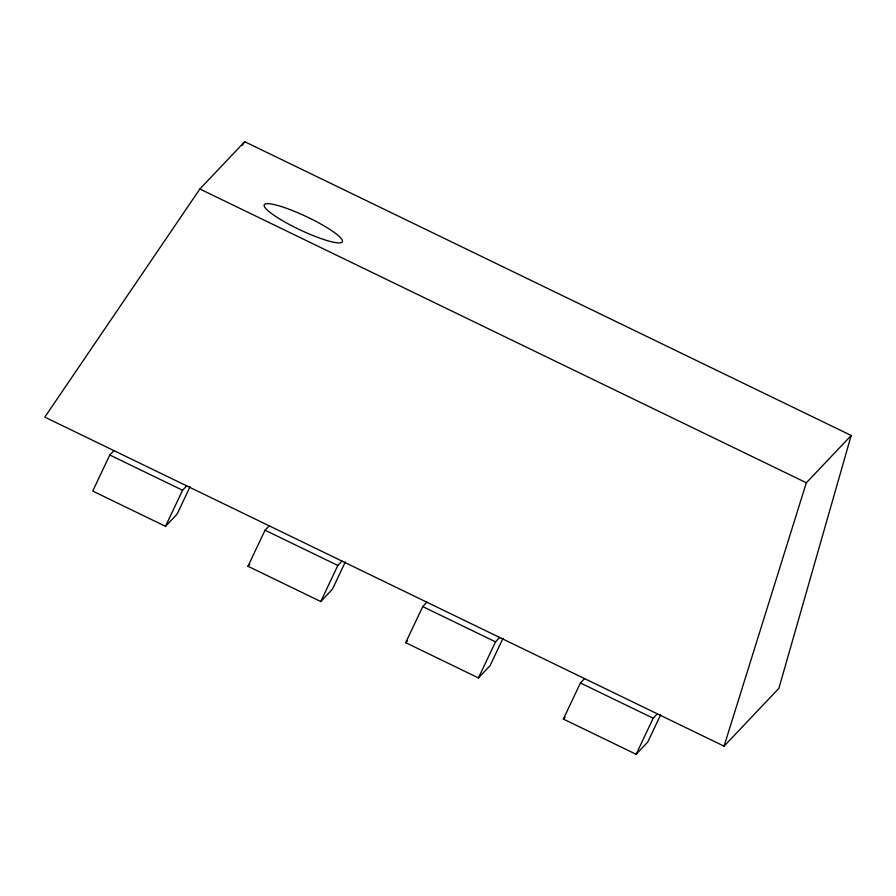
<?xml version="1.0" encoding="UTF-8"?>
<svg xmlns="http://www.w3.org/2000/svg" width="896" height="896" viewBox="0 0 896 896"><rect width="100%" height="100%" fill="white"/><g stroke="black" fill="none" stroke-linecap="round" stroke-linejoin="round"><path stroke-width="1.34" d="M851.2 435.467L778.882 688.352L724.058 746.166L44.8 417.133L199.864 189L244.72 141.702L851.2 435.467L806.344 482.776L724.058 746.166M113.938 450.621L109.782 455L92.736 491.075L165.514 526.333L177.139 514.069L190.075 486.707M165.514 526.333L182.56 490.258L186.715 485.878M345.33 561.904L332.394 589.277L320.768 601.541L247.99 566.283L265.048 530.208L269.192 525.829M320.768 601.541L337.826 565.466L341.97 561.086M503.014 638.288L490.078 665.661L478.453 677.925L405.675 642.667L422.733 606.592L426.877 602.213M478.453 677.925L495.51 641.85L499.654 637.47M660.699 714.672L647.763 742.034L636.138 754.298L563.36 719.051L580.406 682.976L584.562 678.597M636.138 754.298L653.184 718.222L657.339 713.843M242.39 145.186L244.72 141.702M247.99 566.283L249.782 564.402M405.675 642.667L407.467 640.786M563.36 719.051L565.152 717.158M199.864 189L806.344 482.776M109.782 455L182.56 490.258M265.048 530.208L337.826 565.466M422.733 606.592L495.51 641.85M580.406 682.976L653.184 718.222M280.571 219.509A43.198 7.347 25.3 0 0 342.294 241.83A43.198 7.347 25.3 0 0 287.011 208.477A43.198 7.347 25.3 0 0 280.571 219.509"/></g></svg>
